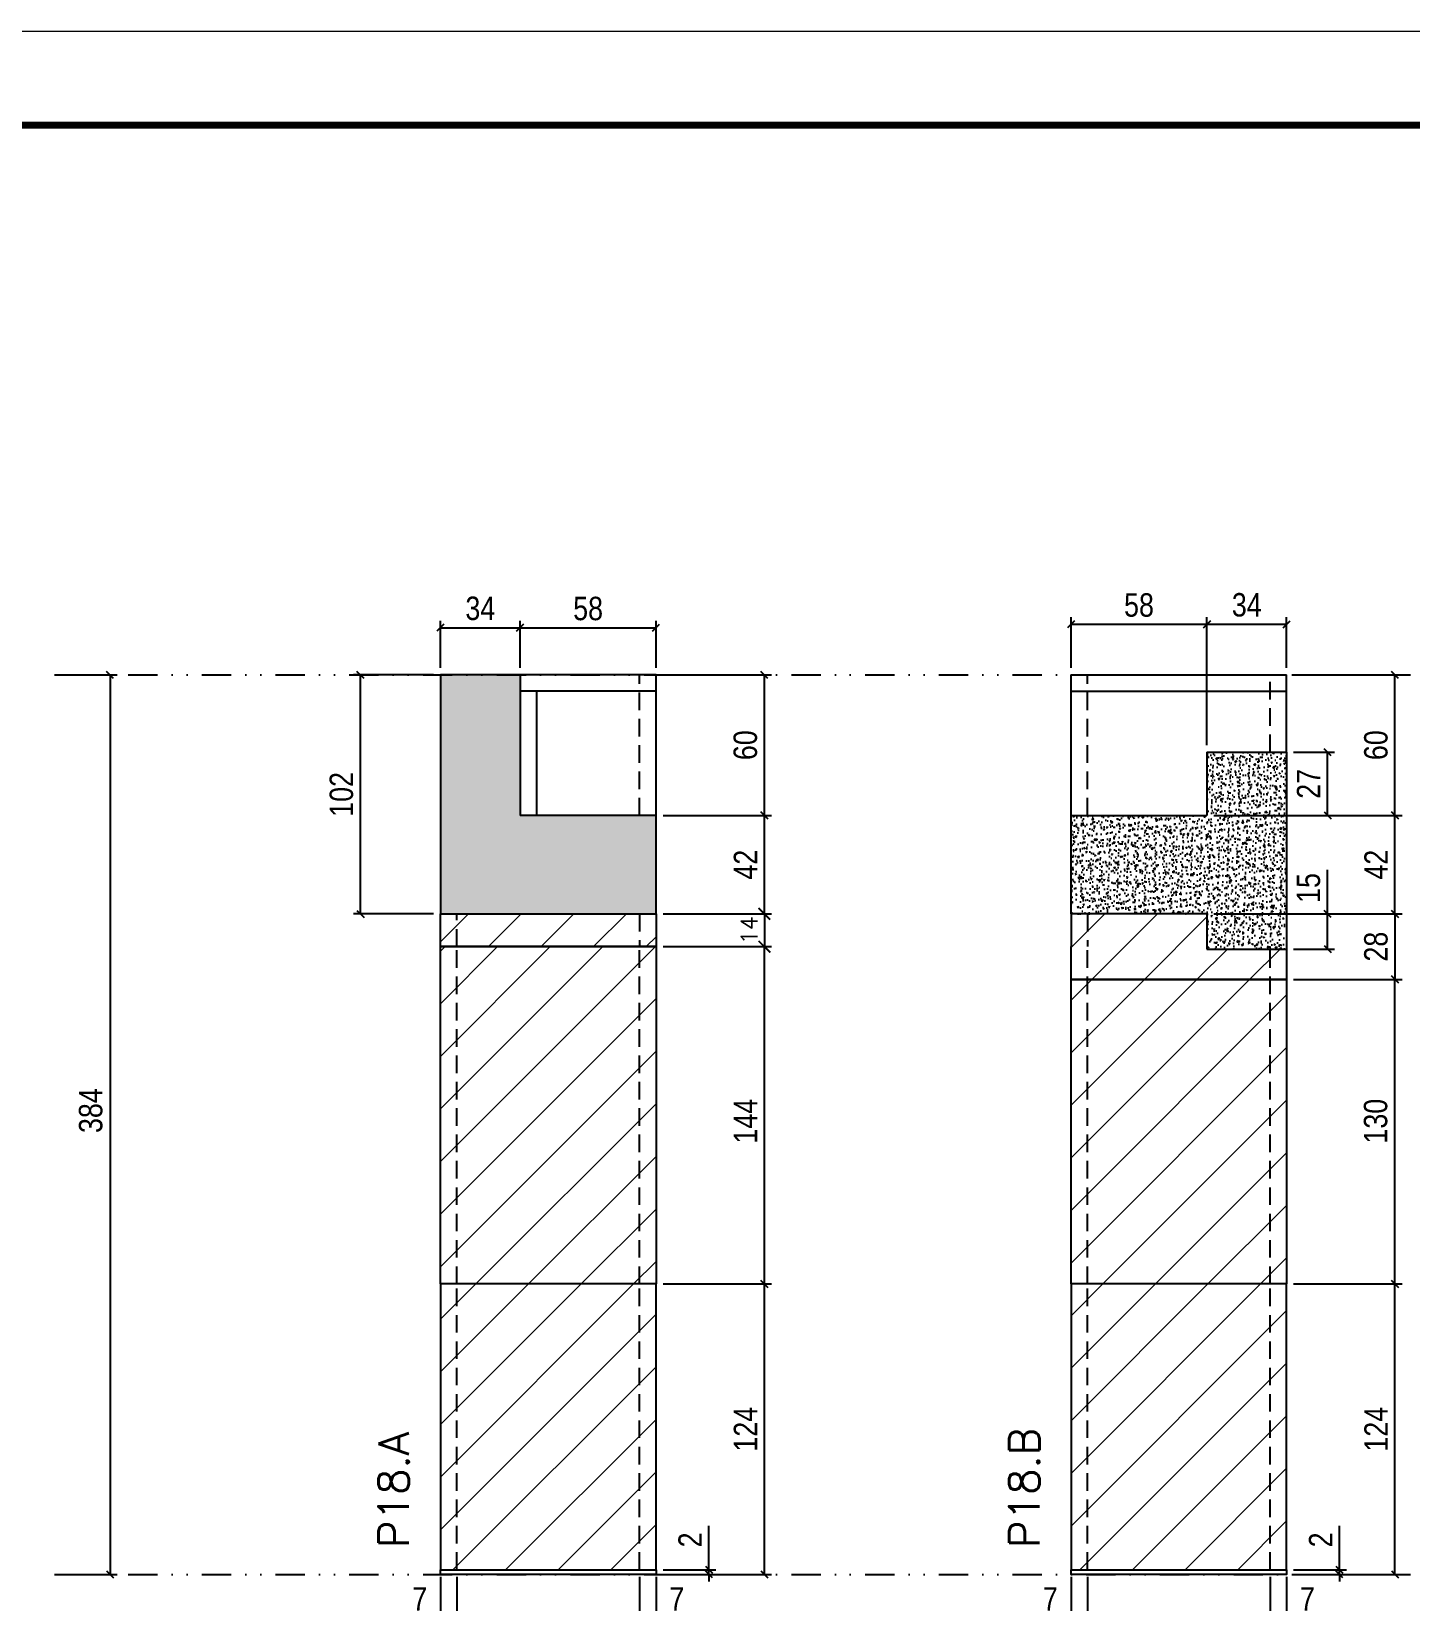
# Model space of a CAD drawing. Extents: x 28748 to 35002, y 14885 to 43501.
# Drawn here: x 29146 to 29735, y 34790 to 35461 of the extents above; entities that cross this region are included whole.
import ezdxf

# ---------------------------------------------------------------- set-up
doc = ezdxf.new("R2010")
doc.units = 0
for name, pattern in [('DASHED', [0.75, 0.5, -0.25]), ('DIVIDE2', [0.625, 0.25, -0.125, 0, -0.125, 0, -0.125]), ('HIDDEN', [0.375, 0.25, -0.125])]:
    doc.linetypes.add(name, pattern=pattern)
for name, color, linetype in [('COTA', 241, 'Continuous'), ('Nível', 160, 'Continuous'), ('Painéis', 200, 'Continuous'), ('SARR_2.2x7', 40, 'Continuous'), ('Sarrafo de Pressão', 42, 'HIDDEN')]:
    doc.layers.add(name, color=color, linetype=linetype)
for name, color, linetype, lineweight in [('Folhas', 255, 'Continuous', 9), ('Hachura', 251, 'Continuous', 9), ('SARRAFO DE PRESSAO', 251, 'DASHED', 9), ('Texto Seção', 7, 'Continuous', 15)]:
    doc.layers.add(name, color=color, linetype=linetype, lineweight=lineweight)
doc.styles.add('COTA TECNICA', font='techl___.ttf', dxfattribs={"height": 10})
doc.styles.add('COTA TECNICA-50', font='techl___.ttf', dxfattribs={"height": 10})
doc.styles.add('REGUA-120', font='ROMANS.shx', dxfattribs={"height": 15})
doc.styles.add('ROMANS', font='romans.shx')
doc.dimstyles.new('COTA PAINEL-50', dxfattribs={"dimtxt": 10, "dimasz": 3, "dimexe": 3, "dimexo": 3, "dimgap": 3, "dimtad": 1, "dimdec": 1, "dimzin": 12, "dimdsep": 46, "dimtxsty": 'COTA TECNICA-50', "dimblk1": 'OBLIQUE', "dimblk2": 'OBLIQUE', "dimsah": 1, "dimcen": 0.9, "dimclrd": 4, "dimclre": 4, "dimclrt": 240, "dimadec": 1, "dimazin": 3, "dimtfac": 1, "dimtdec": 1, "dimtmove": 0, "dimatfit": 3, "dimfxl": 1, "dimtolj": 1, "dimtzin": 12, "dimarcsym": 0})
doc.dimstyles.new('Cota Paínel', dxfattribs={"dimtxt": 7, "dimasz": 5, "dimexe": 3, "dimexo": 3, "dimgap": 3, "dimtad": 1, "dimdec": 1, "dimzin": 12, "dimdsep": 46, "dimtxsty": 'ROMANS', "dimblk": 'ARCHTICK', "dimcen": 0, "dimclrd": 4, "dimclre": 4, "dimclrt": 1, "dimadec": 1, "dimazin": 3, "dimtfac": 1, "dimtdec": 1, "dimtmove": 0, "dimatfit": 3, "dimldrblk": 'OBLIQUE', "dimfxl": 1, "dimtolj": 1, "dimtzin": 12, "dimarcsym": 0})
doc.dimstyles.new('PAINEL', dxfattribs={"dimtxt": 10, "dimasz": 3, "dimexe": 3, "dimexo": 3, "dimgap": 3, "dimtad": 1, "dimdec": 1, "dimzin": 12, "dimdsep": 46, "dimtxsty": 'COTA TECNICA', "dimblk1": 'OBLIQUE', "dimblk2": 'OBLIQUE', "dimsah": 1, "dimcen": 0.9, "dimclrd": 4, "dimclre": 4, "dimclrt": 240, "dimadec": 1, "dimazin": 3, "dimtfac": 1, "dimtdec": 1, "dimtmove": 0, "dimatfit": 3, "dimfxl": 1, "dimtolj": 1, "dimtzin": 12, "dimarcsym": 0})
pattern_1 = [(45, (-46.779, 0), (-11.22532, 11.22532), [])]

# ---------------------------------------------------------------- blocks, each defined once
blk = doc.blocks.new('9999999999')
at = {"layer": 'Folhas'}
blk.add_lwpolyline([(98138.98, 34190.21), (99623.98, 34190.21), (99623.98, 35240.21), (98138.98, 35240.21)], close=True, dxfattribs=at)
at = {"layer": 'Folhas', "color": 30, "const_width": 3}
blk.add_lwpolyline([(98213.98, 34230.21), (99583.98, 34230.21), (99583.98, 35200.21), (98213.98, 35200.21)], close=True, dxfattribs=at)
blk = doc.blocks.new('_Oblique')
at = {"color": 0, "linetype": 'ByBlock', "lineweight": -2}
blk.add_line((-0.5, -0.5), (0.5, 0.5), dxfattribs=at)
blk = doc.blocks.new('*D1700')
at = {"layer": 'COTA', "color": 4, "linetype": 'ByBlock', "lineweight": -2, "transparency": 16777216}
for p, q in [((29159, 35186), (29182.72, 35186)), ((29179.72, 35186), (29179.72, 34802)), ((29159, 34802), (29182.72, 34802))]:
    blk.add_line(p, q, dxfattribs=at)
at = {"layer": 'Defpoints', "color": 0, "linetype": 'ByBlock', "transparency": 16777216}
for p in [(29156, 35186), (29156, 34802), (29179.72, 34802)]:
    blk.add_point(p, dxfattribs=at)
at = {"layer": 'COTA', "color": 4, "linetype": 'ByBlock', "lineweight": -2, "transparency": 16777216, "xscale": 3, "yscale": 3, "zscale": 3}
for p, rotation in [((29179.72, 35186), 90), ((29179.72, 34802), 270)]:
    blk.add_blockref('_Oblique', p, dxfattribs=dict(at, rotation=rotation))
at = {"layer": 'COTA', "color": 240, "linetype": 'ByBlock', "transparency": 16777216, "insert": (29171.47, 35000), "char_height": 10, "attachment_point": 5, "rotation": 90, "style": 'COTA TECNICA'}
blk.add_mtext('\\A1;384', dxfattribs=at)
blk = doc.blocks.new('*D639')
at = {"layer": 'COTA', "color": 4, "lineweight": -2, "transparency": 16777216}
for p, q in [((29320.7, 34801), (29320.7, 34746.83)), ((29412.7, 34801), (29412.7, 34746.83)), ((29320.7, 34749.83), (29412.7, 34749.83))]:
    blk.add_line(p, q, dxfattribs=at)
at = {"layer": 'Defpoints', "color": 0, "transparency": 16777216}
for p in [(29320.7, 34804), (29412.7, 34804), (29412.7, 34749.83)]:
    blk.add_point(p, dxfattribs=at)
at = {"layer": 'COTA', "color": 4, "lineweight": -2, "transparency": 16777216, "xscale": 3, "yscale": 3, "zscale": 3, "rotation": 180}
blk.add_blockref('_Oblique', (29320.7, 34749.83), dxfattribs=at)
at = {"layer": 'COTA', "color": 4, "lineweight": -2, "transparency": 16777216, "xscale": 3, "yscale": 3, "zscale": 3}
blk.add_blockref('_Oblique', (29412.7, 34749.83), dxfattribs=at)
at = {"layer": 'COTA', "color": 240, "transparency": 16777216, "insert": (29366.7, 34757.91), "char_height": 10, "attachment_point": 5, "style": 'COTA TECNICA'}
blk.add_mtext('\\A1;92', dxfattribs=at)
blk = doc.blocks.new('*D640')
at = {"layer": 'COTA', "color": 4, "lineweight": -2, "transparency": 16777216}
for p, q in [((29415.7, 34926), (29461.94, 34926)), ((29458.94, 34802), (29458.94, 34926)), ((29415.7, 34802), (29461.94, 34802))]:
    blk.add_line(p, q, dxfattribs=at)
at = {"layer": 'Defpoints', "color": 0, "transparency": 16777216}
for p in [(29412.7, 34926), (29458.94, 34926), (29412.7, 34802)]:
    blk.add_point(p, dxfattribs=at)
at = {"layer": 'COTA', "color": 4, "lineweight": -2, "transparency": 16777216, "xscale": 3, "yscale": 3, "zscale": 3}
for p, rotation in [((29458.94, 34926), 90), ((29458.94, 34802), 270)]:
    blk.add_blockref('_Oblique', p, dxfattribs=dict(at, rotation=rotation))
at = {"layer": 'COTA', "color": 240, "transparency": 16777216, "insert": (29450.87, 34864), "char_height": 10, "attachment_point": 5, "rotation": 90, "style": 'COTA TECNICA-50'}
blk.add_mtext('\\A1;124', dxfattribs=at)
blk = doc.blocks.new('*D641')
at = {"layer": 'COTA', "color": 4, "lineweight": -2, "transparency": 16777216}
for p, q in [((29435.23, 34804), (29435.23, 34822.8)), ((29415.7, 34804), (29438.23, 34804)), ((29435.23, 34802), (29435.23, 34804)), ((29415.7, 34802), (29438.23, 34802)), ((29435.23, 34802), (29435.23, 34799))]:
    blk.add_line(p, q, dxfattribs=at)
at = {"layer": 'Defpoints', "color": 0, "transparency": 16777216}
for p in [(29412.7, 34804), (29412.7, 34802), (29435.23, 34802)]:
    blk.add_point(p, dxfattribs=at)
at = {"layer": 'COTA', "color": 4, "lineweight": -2, "transparency": 16777216, "xscale": 3, "yscale": 3, "zscale": 3}
for p, rotation in [((29435.23, 34804), 270), ((29435.23, 34802), 90)]:
    blk.add_blockref('_Oblique', p, dxfattribs=dict(at, rotation=rotation))
at = {"layer": 'COTA', "color": 240, "transparency": 16777216, "insert": (29427.23, 34816.75), "char_height": 10, "attachment_point": 5, "rotation": 90, "style": 'COTA TECNICA-50'}
blk.add_mtext('\\A1;2', dxfattribs=at)
blk = doc.blocks.new('*D642')
at = {"layer": 'COTA', "color": 4, "lineweight": -2, "transparency": 16777216}
for p, q in [((29320.7, 34799), (29320.7, 34780.49)), ((29327.7, 34801), (29327.7, 34780.49)), ((29320.7, 34783.49), (29305.97, 34783.49)), ((29327.7, 34783.49), (29320.7, 34783.49))]:
    blk.add_line(p, q, dxfattribs=at)
at = {"layer": 'Defpoints', "color": 0, "transparency": 16777216}
for p in [(29327.7, 34804), (29320.7, 34802), (29320.7, 34783.49)]:
    blk.add_point(p, dxfattribs=at)
at = {"layer": 'COTA', "color": 4, "lineweight": -2, "transparency": 16777216, "xscale": 3, "yscale": 3, "zscale": 3, "rotation": 180}
blk.add_blockref('_Oblique', (29320.7, 34783.49), dxfattribs=at)
at = {"layer": 'COTA', "color": 4, "lineweight": -2, "transparency": 16777216, "xscale": 3, "yscale": 3, "zscale": 3}
blk.add_blockref('_Oblique', (29327.7, 34783.49), dxfattribs=at)
at = {"layer": 'COTA', "color": 240, "transparency": 16777216, "insert": (29311.84, 34791.56), "char_height": 10, "attachment_point": 5, "style": 'COTA TECNICA-50'}
blk.add_mtext('\\A1;7', dxfattribs=at)
blk = doc.blocks.new('*D643')
at = {"layer": 'COTA', "color": 4, "lineweight": -2, "transparency": 16777216}
for p, q in [((29405.7, 34801), (29405.7, 34780.49)), ((29412.7, 34799), (29412.7, 34780.49)), ((29405.7, 34783.49), (29412.7, 34783.49)), ((29412.7, 34783.49), (29427.43, 34783.49))]:
    blk.add_line(p, q, dxfattribs=at)
at = {"layer": 'Defpoints', "color": 0, "transparency": 16777216}
for p in [(29405.7, 34804), (29412.7, 34802), (29412.7, 34783.49)]:
    blk.add_point(p, dxfattribs=at)
at = {"layer": 'COTA', "color": 4, "lineweight": -2, "transparency": 16777216, "xscale": 3, "yscale": 3, "zscale": 3, "rotation": 180}
blk.add_blockref('_Oblique', (29405.7, 34783.49), dxfattribs=at)
at = {"layer": 'COTA', "color": 4, "lineweight": -2, "transparency": 16777216, "xscale": 3, "yscale": 3, "zscale": 3}
blk.add_blockref('_Oblique', (29412.7, 34783.49), dxfattribs=at)
at = {"layer": 'COTA', "color": 240, "transparency": 16777216, "insert": (29421.57, 34791.56), "char_height": 10, "attachment_point": 5, "style": 'COTA TECNICA-50'}
blk.add_mtext('\\A1;7', dxfattribs=at)
blk = doc.blocks.new('*D1697')
at = {"layer": 'COTA', "color": 4, "linetype": 'ByBlock', "lineweight": -2, "transparency": 16777216}
for p, q in [((29415.7, 35070), (29461.94, 35070)), ((29458.94, 34926), (29458.94, 35070)), ((29415.7, 34926), (29461.94, 34926))]:
    blk.add_line(p, q, dxfattribs=at)
at = {"layer": 'Defpoints', "color": 0, "linetype": 'ByBlock', "transparency": 16777216}
for p in [(29412.7, 35070), (29458.94, 35070), (29412.7, 34926)]:
    blk.add_point(p, dxfattribs=at)
at = {"layer": 'COTA', "color": 4, "linetype": 'ByBlock', "lineweight": -2, "transparency": 16777216, "xscale": 3, "yscale": 3, "zscale": 3}
for p, rotation in [((29458.94, 35070), 90), ((29458.94, 34926), 270)]:
    blk.add_blockref('_Oblique', p, dxfattribs=dict(at, rotation=rotation))
at = {"layer": 'COTA', "color": 240, "linetype": 'ByBlock', "transparency": 16777216, "insert": (29450.87, 34995.5), "char_height": 10, "attachment_point": 5, "rotation": 90, "style": 'COTA TECNICA'}
blk.add_mtext('\\A1;144', dxfattribs=at)
blk = doc.blocks.new('*D620')
at = {"layer": 'COTA', "color": 4, "lineweight": -2, "transparency": 16777216}
for p, q in [((29589.79, 34801), (29589.79, 34746.83)), ((29681.79, 34801), (29681.79, 34746.83)), ((29589.79, 34749.83), (29681.79, 34749.83))]:
    blk.add_line(p, q, dxfattribs=at)
at = {"layer": 'Defpoints', "color": 0, "transparency": 16777216}
for p in [(29589.79, 34804), (29681.79, 34804), (29681.79, 34749.83)]:
    blk.add_point(p, dxfattribs=at)
at = {"layer": 'COTA', "color": 4, "lineweight": -2, "transparency": 16777216, "xscale": 3, "yscale": 3, "zscale": 3, "rotation": 180}
blk.add_blockref('_Oblique', (29589.79, 34749.83), dxfattribs=at)
at = {"layer": 'COTA', "color": 4, "lineweight": -2, "transparency": 16777216, "xscale": 3, "yscale": 3, "zscale": 3}
blk.add_blockref('_Oblique', (29681.79, 34749.83), dxfattribs=at)
at = {"layer": 'COTA', "color": 240, "transparency": 16777216, "insert": (29635.79, 34757.91), "char_height": 10, "attachment_point": 5, "style": 'COTA TECNICA'}
blk.add_mtext('\\A1;92', dxfattribs=at)
blk = doc.blocks.new('*D621')
at = {"layer": 'COTA', "color": 4, "lineweight": -2, "transparency": 16777216}
for p, q in [((29684.79, 34926), (29731.03, 34926)), ((29728.03, 34802), (29728.03, 34926)), ((29684.79, 34802), (29731.03, 34802))]:
    blk.add_line(p, q, dxfattribs=at)
at = {"layer": 'Defpoints', "color": 0, "transparency": 16777216}
for p in [(29681.79, 34926), (29728.03, 34926), (29681.79, 34802)]:
    blk.add_point(p, dxfattribs=at)
at = {"layer": 'COTA', "color": 4, "lineweight": -2, "transparency": 16777216, "xscale": 3, "yscale": 3, "zscale": 3}
for p, rotation in [((29728.03, 34926), 90), ((29728.03, 34802), 270)]:
    blk.add_blockref('_Oblique', p, dxfattribs=dict(at, rotation=rotation))
at = {"layer": 'COTA', "color": 240, "transparency": 16777216, "insert": (29719.96, 34864), "char_height": 10, "attachment_point": 5, "rotation": 90, "style": 'COTA TECNICA-50'}
blk.add_mtext('\\A1;124', dxfattribs=at)
blk = doc.blocks.new('*D622')
at = {"layer": 'COTA', "color": 4, "lineweight": -2, "transparency": 16777216}
for p, q in [((29704.32, 34804), (29704.32, 34822.8)), ((29684.79, 34804), (29707.32, 34804)), ((29704.32, 34802), (29704.32, 34804)), ((29684.79, 34802), (29707.32, 34802)), ((29704.32, 34802), (29704.32, 34799))]:
    blk.add_line(p, q, dxfattribs=at)
at = {"layer": 'Defpoints', "color": 0, "transparency": 16777216}
for p in [(29681.79, 34804), (29681.79, 34802), (29704.32, 34802)]:
    blk.add_point(p, dxfattribs=at)
at = {"layer": 'COTA', "color": 4, "lineweight": -2, "transparency": 16777216, "xscale": 3, "yscale": 3, "zscale": 3}
for p, rotation in [((29704.32, 34804), 270), ((29704.32, 34802), 90)]:
    blk.add_blockref('_Oblique', p, dxfattribs=dict(at, rotation=rotation))
at = {"layer": 'COTA', "color": 240, "transparency": 16777216, "insert": (29696.32, 34816.75), "char_height": 10, "attachment_point": 5, "rotation": 90, "style": 'COTA TECNICA-50'}
blk.add_mtext('\\A1;2', dxfattribs=at)
blk = doc.blocks.new('*D623')
at = {"layer": 'COTA', "color": 4, "lineweight": -2, "transparency": 16777216}
for p, q in [((29589.79, 34799), (29589.79, 34780.49)), ((29596.79, 34801), (29596.79, 34780.49)), ((29589.79, 34783.49), (29575.06, 34783.49)), ((29596.79, 34783.49), (29589.79, 34783.49))]:
    blk.add_line(p, q, dxfattribs=at)
at = {"layer": 'Defpoints', "color": 0, "transparency": 16777216}
for p in [(29596.79, 34804), (29589.79, 34802), (29589.79, 34783.49)]:
    blk.add_point(p, dxfattribs=at)
at = {"layer": 'COTA', "color": 4, "lineweight": -2, "transparency": 16777216, "xscale": 3, "yscale": 3, "zscale": 3, "rotation": 180}
blk.add_blockref('_Oblique', (29589.79, 34783.49), dxfattribs=at)
at = {"layer": 'COTA', "color": 4, "lineweight": -2, "transparency": 16777216, "xscale": 3, "yscale": 3, "zscale": 3}
blk.add_blockref('_Oblique', (29596.79, 34783.49), dxfattribs=at)
at = {"layer": 'COTA', "color": 240, "transparency": 16777216, "insert": (29580.93, 34791.56), "char_height": 10, "attachment_point": 5, "style": 'COTA TECNICA-50'}
blk.add_mtext('\\A1;7', dxfattribs=at)
blk = doc.blocks.new('*D624')
at = {"layer": 'COTA', "color": 4, "lineweight": -2, "transparency": 16777216}
for p, q in [((29674.79, 34801), (29674.79, 34780.49)), ((29681.79, 34799), (29681.79, 34780.49)), ((29674.79, 34783.49), (29681.79, 34783.49)), ((29681.79, 34783.49), (29696.53, 34783.49))]:
    blk.add_line(p, q, dxfattribs=at)
at = {"layer": 'Defpoints', "color": 0, "transparency": 16777216}
for p in [(29674.79, 34804), (29681.79, 34802), (29681.79, 34783.49)]:
    blk.add_point(p, dxfattribs=at)
at = {"layer": 'COTA', "color": 4, "lineweight": -2, "transparency": 16777216, "xscale": 3, "yscale": 3, "zscale": 3, "rotation": 180}
blk.add_blockref('_Oblique', (29674.79, 34783.49), dxfattribs=at)
at = {"layer": 'COTA', "color": 4, "lineweight": -2, "transparency": 16777216, "xscale": 3, "yscale": 3, "zscale": 3}
blk.add_blockref('_Oblique', (29681.79, 34783.49), dxfattribs=at)
at = {"layer": 'COTA', "color": 240, "transparency": 16777216, "insert": (29690.66, 34791.56), "char_height": 10, "attachment_point": 5, "style": 'COTA TECNICA-50'}
blk.add_mtext('\\A1;7', dxfattribs=at)
blk = doc.blocks.new('*D1698')
at = {"layer": 'COTA', "color": 4, "linetype": 'ByBlock', "lineweight": -2, "transparency": 16777216}
for p, q in [((29684.79, 35056), (29731.03, 35056)), ((29728.03, 34926), (29728.03, 35056)), ((29684.79, 34926), (29731.03, 34926))]:
    blk.add_line(p, q, dxfattribs=at)
at = {"layer": 'Defpoints', "color": 0, "linetype": 'ByBlock', "transparency": 16777216}
for p in [(29681.79, 35056), (29728.03, 35056), (29681.79, 34926)]:
    blk.add_point(p, dxfattribs=at)
at = {"layer": 'COTA', "color": 4, "linetype": 'ByBlock', "lineweight": -2, "transparency": 16777216, "xscale": 3, "yscale": 3, "zscale": 3}
for p, rotation in [((29728.03, 35056), 90), ((29728.03, 34926), 270)]:
    blk.add_blockref('_Oblique', p, dxfattribs=dict(at, rotation=rotation))
at = {"layer": 'COTA', "color": 240, "linetype": 'ByBlock', "transparency": 16777216, "insert": (29719.81, 34995.5), "char_height": 10, "attachment_point": 5, "rotation": 90, "style": 'COTA TECNICA'}
blk.add_mtext('\\A1;130', dxfattribs=at)
blk = doc.blocks.new('*D1384')
at = {"layer": 'COTA', "color": 4, "lineweight": -2, "transparency": 16777216}
for p, q in [((29415.7, 35126), (29461.94, 35126)), ((29458.94, 35084), (29458.94, 35126)), ((29415.7, 35084), (29461.94, 35084))]:
    blk.add_line(p, q, dxfattribs=at)
at = {"layer": 'Defpoints', "color": 0, "transparency": 16777216}
for p in [(29412.7, 35126), (29458.94, 35126), (29412.7, 35084)]:
    blk.add_point(p, dxfattribs=at)
at = {"layer": 'COTA', "color": 4, "lineweight": -2, "transparency": 16777216, "xscale": 3, "yscale": 3, "zscale": 3}
for p, rotation in [((29458.94, 35126), 90), ((29458.94, 35084), 270)]:
    blk.add_blockref('_Oblique', p, dxfattribs=dict(at, rotation=rotation))
at = {"layer": 'COTA', "color": 240, "transparency": 16777216, "insert": (29450.87, 35105), "char_height": 10, "attachment_point": 5, "rotation": 90, "style": 'COTA TECNICA'}
blk.add_mtext('\\A1;42', dxfattribs=at)
blk = doc.blocks.new('_ArchTick')
at = {"color": 0, "linetype": 'ByBlock', "const_width": 0.15}
blk.add_lwpolyline([(-0.5, -0.5), (0.5, 0.5)], dxfattribs=at)
blk = doc.blocks.new('*D1385')
at = {"layer": 'COTA', "color": 4, "lineweight": -2, "transparency": 16777216}
for p, q in [((29415.7, 35084), (29461.94, 35084)), ((29458.94, 35084), (29458.94, 35070)), ((29415.7, 35070), (29461.94, 35070))]:
    blk.add_line(p, q, dxfattribs=at)
at = {"layer": 'Defpoints', "color": 0, "transparency": 16777216}
for p in [(29412.7, 35084), (29412.7, 35070), (29458.94, 35070)]:
    blk.add_point(p, dxfattribs=at)
at = {"layer": 'COTA', "color": 4, "lineweight": -2, "transparency": 16777216, "xscale": 5, "yscale": 5, "zscale": 5}
for p, rotation in [((29458.94, 35084), 90), ((29458.94, 35070), 270)]:
    blk.add_blockref('_ArchTick', p, dxfattribs=dict(at, rotation=rotation))
at = {"layer": 'COTA', "color": 1, "transparency": 16777216, "insert": (29452.44, 35077), "char_height": 7, "attachment_point": 5, "rotation": 90, "style": 'ROMANS'}
blk.add_mtext('\\A1;14', dxfattribs=at)
blk = doc.blocks.new('*D2343')
at = {"layer": 'COTA', "color": 4, "lineweight": -2, "transparency": 16777216}
for p, q in [((29317.7, 35186), (29283.57, 35186)), ((29286.57, 35084), (29286.57, 35186)), ((29317.7, 35084), (29283.57, 35084))]:
    blk.add_line(p, q, dxfattribs=at)
at = {"layer": 'Defpoints', "color": 0, "transparency": 16777216}
for p in [(29286.57, 35186), (29320.7, 35186), (29320.7, 35084)]:
    blk.add_point(p, dxfattribs=at)
at = {"layer": 'COTA', "color": 4, "lineweight": -2, "transparency": 16777216, "xscale": 3, "yscale": 3, "zscale": 3}
for p, rotation in [((29286.57, 35186), 90), ((29286.57, 35084), 270)]:
    blk.add_blockref('_Oblique', p, dxfattribs=dict(at, rotation=rotation))
at = {"layer": 'COTA', "color": 240, "transparency": 16777216, "insert": (29278.47, 35135), "char_height": 10, "attachment_point": 5, "rotation": 90, "style": 'COTA TECNICA'}
blk.add_mtext('\\A1;102', dxfattribs=at)
blk = doc.blocks.new('*D2344')
at = {"layer": 'COTA', "color": 4, "lineweight": -2, "transparency": 16777216}
for p, q in [((29415.7, 35186), (29461.94, 35186)), ((29458.94, 35126), (29458.94, 35186)), ((29415.7, 35126), (29461.94, 35126))]:
    blk.add_line(p, q, dxfattribs=at)
at = {"layer": 'Defpoints', "color": 0, "transparency": 16777216}
for p in [(29412.7, 35186), (29458.94, 35186), (29412.7, 35126)]:
    blk.add_point(p, dxfattribs=at)
at = {"layer": 'COTA', "color": 4, "lineweight": -2, "transparency": 16777216, "xscale": 3, "yscale": 3, "zscale": 3}
for p, rotation in [((29458.94, 35186), 90), ((29458.94, 35126), 270)]:
    blk.add_blockref('_Oblique', p, dxfattribs=dict(at, rotation=rotation))
at = {"layer": 'COTA', "color": 240, "transparency": 16777216, "insert": (29450.84, 35156), "char_height": 10, "attachment_point": 5, "rotation": 90, "style": 'COTA TECNICA'}
blk.add_mtext('\\A1;60', dxfattribs=at)
blk = doc.blocks.new('*D2352')
at = {"layer": 'COTA', "color": 4, "lineweight": -2, "transparency": 16777216}
for p, q in [((29650.79, 35126), (29731.03, 35126)), ((29728.03, 35084), (29728.03, 35126)), ((29650.79, 35084), (29731.03, 35084))]:
    blk.add_line(p, q, dxfattribs=at)
at = {"layer": 'Defpoints', "color": 0, "transparency": 16777216}
for p in [(29647.79, 35126), (29728.03, 35126), (29647.79, 35084)]:
    blk.add_point(p, dxfattribs=at)
at = {"layer": 'COTA', "color": 4, "lineweight": -2, "transparency": 16777216, "xscale": 3, "yscale": 3, "zscale": 3}
for p, rotation in [((29728.03, 35126), 90), ((29728.03, 35084), 270)]:
    blk.add_blockref('_Oblique', p, dxfattribs=dict(at, rotation=rotation))
at = {"layer": 'COTA', "color": 240, "transparency": 16777216, "insert": (29719.96, 35105), "char_height": 10, "attachment_point": 5, "rotation": 90, "style": 'COTA TECNICA'}
blk.add_mtext('\\A1;42', dxfattribs=at)
blk = doc.blocks.new('*D2353')
at = {"layer": 'COTA', "color": 4, "lineweight": -2, "transparency": 16777216}
for p, q in [((29320.7, 35189), (29320.7, 35209.15)), ((29320.7, 35206.15), (29354.7, 35206.15)), ((29354.7, 35189), (29354.7, 35209.15))]:
    blk.add_line(p, q, dxfattribs=at)
at = {"layer": 'Defpoints', "color": 0, "transparency": 16777216}
for p in [(29354.7, 35206.15), (29320.7, 35186), (29354.7, 35186)]:
    blk.add_point(p, dxfattribs=at)
at = {"layer": 'COTA', "color": 4, "lineweight": -2, "transparency": 16777216, "xscale": 3, "yscale": 3, "zscale": 3, "rotation": 180}
blk.add_blockref('_Oblique', (29320.7, 35206.15), dxfattribs=at)
at = {"layer": 'COTA', "color": 4, "lineweight": -2, "transparency": 16777216, "xscale": 3, "yscale": 3, "zscale": 3}
blk.add_blockref('_Oblique', (29354.7, 35206.15), dxfattribs=at)
at = {"layer": 'COTA', "color": 240, "transparency": 16777216, "insert": (29337.7, 35214.37), "char_height": 10, "attachment_point": 5, "style": 'COTA TECNICA'}
blk.add_mtext('\\A1;34', dxfattribs=at)
blk = doc.blocks.new('*D2354')
at = {"layer": 'COTA', "color": 4, "lineweight": -2, "transparency": 16777216}
for p, q in [((29354.7, 35189), (29354.7, 35209.15)), ((29354.7, 35206.15), (29412.7, 35206.15)), ((29412.7, 35189), (29412.7, 35209.15))]:
    blk.add_line(p, q, dxfattribs=at)
at = {"layer": 'Defpoints', "color": 0, "transparency": 16777216}
for p in [(29412.7, 35206.15), (29354.7, 35186), (29412.7, 35186)]:
    blk.add_point(p, dxfattribs=at)
at = {"layer": 'COTA', "color": 4, "lineweight": -2, "transparency": 16777216, "xscale": 3, "yscale": 3, "zscale": 3, "rotation": 180}
blk.add_blockref('_Oblique', (29354.7, 35206.15), dxfattribs=at)
at = {"layer": 'COTA', "color": 4, "lineweight": -2, "transparency": 16777216, "xscale": 3, "yscale": 3, "zscale": 3}
blk.add_blockref('_Oblique', (29412.7, 35206.15), dxfattribs=at)
at = {"layer": 'COTA', "color": 240, "transparency": 16777216, "insert": (29383.7, 35214.29), "char_height": 10, "attachment_point": 5, "style": 'COTA TECNICA'}
blk.add_mtext('\\A1;58', dxfattribs=at)
blk = doc.blocks.new('*D2355')
at = {"layer": 'COTA', "color": 4, "lineweight": -2, "transparency": 16777216}
for p, q in [((29589.79, 35189), (29589.79, 35210.65)), ((29589.79, 35207.65), (29647.79, 35207.65)), ((29647.79, 35156), (29647.79, 35210.65))]:
    blk.add_line(p, q, dxfattribs=at)
at = {"layer": 'Defpoints', "color": 0, "transparency": 16777216}
for p in [(29647.79, 35207.65), (29589.79, 35186), (29647.79, 35153)]:
    blk.add_point(p, dxfattribs=at)
at = {"layer": 'COTA', "color": 4, "lineweight": -2, "transparency": 16777216, "xscale": 3, "yscale": 3, "zscale": 3, "rotation": 180}
blk.add_blockref('_Oblique', (29589.79, 35207.65), dxfattribs=at)
at = {"layer": 'COTA', "color": 4, "lineweight": -2, "transparency": 16777216, "xscale": 3, "yscale": 3, "zscale": 3}
blk.add_blockref('_Oblique', (29647.79, 35207.65), dxfattribs=at)
at = {"layer": 'COTA', "color": 240, "transparency": 16777216, "insert": (29618.79, 35215.79), "char_height": 10, "attachment_point": 5, "style": 'COTA TECNICA'}
blk.add_mtext('\\A1;58', dxfattribs=at)
blk = doc.blocks.new('*D2356')
at = {"layer": 'COTA', "color": 4, "lineweight": -2, "transparency": 16777216}
for p, q in [((29647.79, 35156), (29647.79, 35210.65)), ((29647.79, 35207.65), (29681.79, 35207.65)), ((29681.79, 35189), (29681.79, 35210.65))]:
    blk.add_line(p, q, dxfattribs=at)
at = {"layer": 'Defpoints', "color": 0, "transparency": 16777216}
for p in [(29681.79, 35207.65), (29681.79, 35186), (29647.79, 35153)]:
    blk.add_point(p, dxfattribs=at)
at = {"layer": 'COTA', "color": 4, "lineweight": -2, "transparency": 16777216, "xscale": 3, "yscale": 3, "zscale": 3, "rotation": 180}
blk.add_blockref('_Oblique', (29647.79, 35207.65), dxfattribs=at)
at = {"layer": 'COTA', "color": 4, "lineweight": -2, "transparency": 16777216, "xscale": 3, "yscale": 3, "zscale": 3}
blk.add_blockref('_Oblique', (29681.79, 35207.65), dxfattribs=at)
at = {"layer": 'COTA', "color": 240, "transparency": 16777216, "insert": (29664.79, 35215.87), "char_height": 10, "attachment_point": 5, "style": 'COTA TECNICA'}
blk.add_mtext('\\A1;34', dxfattribs=at)
blk = doc.blocks.new('*D2357')
at = {"layer": 'COTA', "color": 4, "lineweight": -2, "transparency": 16777216}
for p, q in [((29684.79, 35186), (29731.03, 35186)), ((29728.03, 35126), (29728.03, 35186)), ((29650.79, 35126), (29731.03, 35126))]:
    blk.add_line(p, q, dxfattribs=at)
at = {"layer": 'Defpoints', "color": 0, "transparency": 16777216}
for p in [(29681.79, 35186), (29728.03, 35186), (29647.79, 35126)]:
    blk.add_point(p, dxfattribs=at)
at = {"layer": 'COTA', "color": 4, "lineweight": -2, "transparency": 16777216, "xscale": 3, "yscale": 3, "zscale": 3}
for p, rotation in [((29728.03, 35186), 90), ((29728.03, 35126), 270)]:
    blk.add_blockref('_Oblique', p, dxfattribs=dict(at, rotation=rotation))
at = {"layer": 'COTA', "color": 240, "transparency": 16777216, "insert": (29719.93, 35156), "char_height": 10, "attachment_point": 5, "rotation": 90, "style": 'COTA TECNICA'}
blk.add_mtext('\\A1;60', dxfattribs=at)
blk = doc.blocks.new('*D2358')
at = {"layer": 'COTA', "color": 4, "lineweight": -2, "transparency": 16777216}
for p, q in [((29650.79, 35084), (29731.03, 35084)), ((29728.03, 35084), (29728.03, 35056)), ((29684.79, 35056), (29731.03, 35056))]:
    blk.add_line(p, q, dxfattribs=at)
at = {"layer": 'Defpoints', "color": 0, "transparency": 16777216}
for p in [(29647.79, 35084), (29681.79, 35056), (29728.03, 35056)]:
    blk.add_point(p, dxfattribs=at)
at = {"layer": 'COTA', "color": 4, "lineweight": -2, "transparency": 16777216, "xscale": 3, "yscale": 3, "zscale": 3}
for p, rotation in [((29728.03, 35084), 90), ((29728.03, 35056), 270)]:
    blk.add_blockref('_Oblique', p, dxfattribs=dict(at, rotation=rotation))
at = {"layer": 'COTA', "color": 240, "transparency": 16777216, "insert": (29719.94, 35070), "char_height": 10, "attachment_point": 5, "rotation": 90, "style": 'COTA TECNICA'}
blk.add_mtext('\\A1;28', dxfattribs=at)
blk = doc.blocks.new('*D2359')
at = {"layer": 'COTA', "color": 4, "lineweight": -2, "transparency": 16777216}
for p, q in [((29699.24, 35084), (29699.24, 35102.75)), ((29650.79, 35084), (29702.24, 35084)), ((29699.24, 35069), (29699.24, 35084)), ((29684.79, 35069), (29702.24, 35069))]:
    blk.add_line(p, q, dxfattribs=at)
at = {"layer": 'Defpoints', "color": 0, "transparency": 16777216}
for p in [(29647.79, 35084), (29681.79, 35069), (29699.24, 35069)]:
    blk.add_point(p, dxfattribs=at)
at = {"layer": 'COTA', "color": 4, "lineweight": -2, "transparency": 16777216, "xscale": 3, "yscale": 3, "zscale": 3}
for p, rotation in [((29699.24, 35084), 90), ((29699.24, 35069), 270)]:
    blk.add_blockref('_Oblique', p, dxfattribs=dict(at, rotation=rotation))
at = {"layer": 'COTA', "color": 240, "transparency": 16777216, "insert": (29691.13, 35095.06), "char_height": 10, "attachment_point": 5, "rotation": 90, "style": 'COTA TECNICA'}
blk.add_mtext('\\A1;15', dxfattribs=at)
blk = doc.blocks.new('*D2360')
at = {"layer": 'COTA', "color": 4, "lineweight": -2, "transparency": 16777216}
for p, q in [((29684.79, 35153), (29702.24, 35153)), ((29699.24, 35126), (29699.24, 35153)), ((29650.79, 35126), (29702.24, 35126))]:
    blk.add_line(p, q, dxfattribs=at)
at = {"layer": 'Defpoints', "color": 0, "transparency": 16777216}
for p in [(29681.79, 35153), (29699.24, 35153), (29647.79, 35126)]:
    blk.add_point(p, dxfattribs=at)
at = {"layer": 'COTA', "color": 4, "lineweight": -2, "transparency": 16777216, "xscale": 3, "yscale": 3, "zscale": 3}
for p, rotation in [((29699.24, 35153), 90), ((29699.24, 35126), 270)]:
    blk.add_blockref('_Oblique', p, dxfattribs=dict(at, rotation=rotation))
at = {"layer": 'COTA', "color": 240, "transparency": 16777216, "insert": (29691.17, 35139.5), "char_height": 10, "attachment_point": 5, "rotation": 90, "style": 'COTA TECNICA'}
blk.add_mtext('\\A1;27', dxfattribs=at)

msp = doc.modelspace()

# ---------------------------------------------------------------- hatches: boundary and pattern name
at = {"layer": 'COTA', "linetype": 'ByBlock'}
h = msp.add_hatch(dxfattribs=at)
h.set_pattern_fill('AR-CONC', color=256, scale=0.03)
h.paths.add_polyline_path([(29354.7, 35186), (29320.7, 35186), (29320.7, 35084), (29412.7, 35084), (29412.7, 35126), (29354.7, 35126)])
h = msp.add_hatch(dxfattribs=at)
h.set_pattern_fill('AR-CONC', color=256, scale=0.03)
h.set_pattern_definition([(50, (-46.779, 0), (5.46554007, -0.47817257), [0.5715, -6.2865]), (355, (-46.779, 0), (-1.05730264, 5.73170536), [0.4572, -5.0292175]), (100.451445, (-46.3235, -0.04), (4.4082374, 5.25353256), [0.48570026, -5.34270734]), (46.1842, (-46.779, 1.524), (8.1323712, -1.2612698), [0.85725, -9.42975]), (96.635558, (-46.101, 1.419), (7.122124, 7.4227837), [0.7285507, -8.0140682]), (351.184151, (-46.779, 1.524), (7.122124, 7.4227837), [0.685799, -7.543792]), (21, (-46.017, 1.143), (4.54843174, -3.06795595), [0.5715, -6.2865]), (326, (-46.017, 1.143), (1.85406085, 5.525639), [0.4572, -5.0292]), (71.451445, (-45.638, 0.8873), (6.4024926, 2.45768307), [0.48570026, -5.3426981]), (37.5, (-46.779, 0), (0.0926581, 2.53665117), [0, -4.96824, 0, -5.1054, 0, -5.04825]), (7.5, (-46.779, 0), (2.00458988, 3.00541724), [0, -2.91084, 0, -4.85394, 0, -1.92405]), (327.5, (-48.4783, 0), (4.067717855, -0.17186232), [0, -1.905, 0, -5.9436, 0, -7.8867]), (317.5, (-49.2403, 0), (4.44387544, 0.76279473), [0, -2.4765, 0, -3.94716, 0, -5.6007])])
h.paths.add_polyline_path([(29681.79, 35153), (29647.79, 35153), (29647.79, 35126), (29589.79, 35126), (29589.79, 35084), (29647.79, 35084), (29647.79, 35069), (29681.79, 35069)])
at = {"layer": 'Hachura'}
h = msp.add_hatch(dxfattribs=at)
h.set_pattern_fill('ANSI31', color=256, scale=5)
h.set_pattern_definition([(45, (25772.309, 34419.735), (-11.22532, 11.22532), [])])
h.paths.add_polyline_path([(29412.7, 35070), (29412.7, 35084), (29320.7, 35084), (29320.7, 35070)])
h = msp.add_hatch(dxfattribs=at)
h.set_pattern_fill('ANSI31', color=256, scale=5)
h.set_pattern_definition(pattern_1)
h.paths.add_polyline_path([(29681.79, 35056), (29681.79, 35069), (29647.79, 35069), (29647.79, 35084), (29589.79, 35084), (29589.79, 35070), (29589.79, 35056)])
h = msp.add_hatch(dxfattribs=at)
h.set_pattern_fill('ANSI31', color=256, scale=5)
h.paths.add_polyline_path([(29412.7, 35070), (29320.7, 35070), (29320.7, 34926), (29412.7, 34926)])
h = msp.add_hatch(dxfattribs=at)
h.set_pattern_fill('ANSI31', color=256, scale=5)
h.set_pattern_definition(pattern_1)
h.paths.add_polyline_path([(29589.79, 34926), (29681.79, 34926), (29681.79, 35056), (29589.79, 35056)])
h = msp.add_hatch(dxfattribs=at)
h.set_pattern_fill('ANSI31', color=256, scale=5)
h.paths.add_polyline_path([(29412.7, 34926), (29320.7, 34926), (29320.7, 34804), (29412.7, 34804)])
h = msp.add_hatch(dxfattribs=at)
h.set_pattern_fill('ANSI31', color=256, scale=5)
h.set_pattern_definition(pattern_1)
h.paths.add_polyline_path([(29681.79, 34926), (29589.79, 34926), (29589.79, 34804), (29681.79, 34804)])

# ---------------------------------------------------------------- linework, layer by layer
at = {"layer": 'COTA', "linetype": 'ByBlock'}
for p, q in [((29320.7, 35186), (29320.7, 35084)), ((29354.7, 35186), (29320.7, 35186)), ((29681.79, 35153), (29681.79, 35069)), ((29412.7, 35084), (29412.7, 35126)), ((29589.79, 35084), (29589.79, 35126)), ((29320.7, 35084), (29412.7, 35084)), ((29647.79, 35084), (29589.79, 35084))]:
    msp.add_line(p, q, dxfattribs=at)
at = {"layer": 'Nível', "color": 4, "linetype": 'DIVIDE2', "ltscale": 50}
for p, q in [((29156, 35186), (30166.34, 35186)), ((29156, 34802), (30166.34, 34802))]:
    msp.add_line(p, q, dxfattribs=at)
at = {"layer": 'Painéis'}
for p, q in [((29354.7, 35186), (29354.7, 35126)), ((29412.7, 35186), (29354.7, 35186)), ((29412.7, 35126), (29412.7, 35186)), ((29589.79, 35126), (29589.79, 35186)), ((29589.79, 35186), (29681.79, 35186)), ((29681.79, 35153), (29681.79, 35186)), ((29647.79, 35153), (29647.79, 35126)), ((29647.79, 35153), (29681.79, 35153)), ((29412.7, 35126), (29354.7, 35126)), ((29589.79, 35126), (29647.79, 35126)), ((29320.7, 35084), (29412.7, 35084)), ((29320.7, 35070), (29320.7, 35084)), ((29412.7, 35084), (29412.7, 35070)), ((29589.79, 35084), (29589.79, 35070)), ((29647.79, 35084), (29589.79, 35084)), ((29647.79, 35084), (29647.79, 35069)), ((29589.79, 35070), (29589.79, 35070)), ((29589.79, 34926), (29589.79, 35070)), ((29647.79, 35069), (29681.79, 35069)), ((29681.79, 35070), (29681.79, 35070)), ((29681.79, 35069), (29681.79, 34926)), ((29681.79, 34926), (29589.79, 34926))]:
    msp.add_line(p, q, dxfattribs=at)
for points in [[(29412.7, 34926), (29320.7, 34926), (29320.7, 35070), (29412.7, 35070)], [(29320.7, 35070), (29412.7, 35070), (29412.7, 35070), (29320.7, 35070)], [(29320.7, 35070), (29412.7, 35070), (29412.7, 35070), (29320.7, 35070)], [(29681.79, 35056), (29589.79, 35056), (29589.79, 35056), (29681.79, 35056)], [(29320.7, 34804), (29412.7, 34804), (29412.7, 34926), (29320.7, 34926)], [(29589.79, 34804), (29681.79, 34804), (29681.79, 34926), (29589.79, 34926)], [(29320.7, 34804), (29412.7, 34804), (29412.7, 34802), (29320.7, 34802)], [(29589.79, 34804), (29681.79, 34804), (29681.79, 34802), (29589.79, 34802)]]:
    msp.add_lwpolyline(points, close=True, dxfattribs=at)
at = {"layer": 'SARR_2.2x7'}
for p, q in [((29412.7, 35179), (29354.7, 35179)), ((29361.7, 35179), (29361.7, 35126)), ((29589.79, 35179), (29681.79, 35179))]:
    msp.add_line(p, q, dxfattribs=at)
at = {"layer": 'Sarrafo de Pressão', "ltscale": 30}
for p, q in [((29405.7, 35126), (29405.7, 35186)), ((29596.79, 35126), (29596.79, 35186)), ((29674.79, 35153), (29674.79, 35186)), ((29327.7, 35070), (29327.7, 35084)), ((29405.7, 35084), (29405.7, 35070)), ((29596.79, 35084), (29596.79, 35070)), ((29327.7, 34926), (29327.7, 35070)), ((29405.7, 34926), (29405.7, 35070)), ((29596.79, 34926), (29596.79, 35070)), ((29674.79, 34926), (29674.79, 35069)), ((29327.7, 34804), (29327.7, 34926)), ((29405.7, 34804), (29405.7, 34926)), ((29596.79, 34804), (29596.79, 34926)), ((29674.79, 34804), (29674.79, 34926))]:
    msp.add_line(p, q, dxfattribs=at)

# ---------------------------------------------------------------- block references
at = {"layer": 'SARRAFO DE PRESSAO', "color": 6, "linetype": 'ByBlock'}
msp.add_blockref('9999999999', (-69390.64, 220.51), dxfattribs=at)

# ---------------------------------------------------------------- texts
at = {"layer": 'Texto Seção', "char_height": 13, "width": 285.3299, "attachment_point": 7, "rotation": 90, "style": 'REGUA-120'}
for s, insert in [('P18.B', (29576.32, 34813.25)), ('P18.A', (29307.23, 34813.25))]:
    msp.add_mtext(s, dxfattribs=dict(at, insert=insert))

# ---------------------------------------------------------------- dimensions: what is measured, and where the dimension line sits
at = {"layer": 'COTA'}
for base, p1, p2, dimstyle, picture, middle in [((29354.7, 35206.15), (29320.7, 35186), (29354.7, 35186), 'PAINEL', '*D2353', (29337.7, 35214.37)), ((29412.7, 35206.15), (29354.7, 35186), (29412.7, 35186), 'PAINEL', '*D2354', (29383.7, 35214.29)), ((29647.79, 35207.65), (29589.79, 35186), (29647.79, 35153), 'PAINEL', '*D2355', (29618.79, 35215.79)), ((29681.79, 35207.65), (29647.79, 35153), (29681.79, 35186), 'PAINEL', '*D2356', (29664.79, 35215.87)), ((29412.7, 34783.49), (29405.7, 34804), (29412.7, 34802), 'COTA PAINEL-50', '*D643', (29421.57, 34791.56)), ((29681.79, 34783.49), (29674.79, 34804), (29681.79, 34802), 'COTA PAINEL-50', '*D624', (29690.66, 34791.56))]:
    dim = msp.add_linear_dim(base=base, p1=p1, p2=p2, dimstyle=dimstyle, dxfattribs=at)
    dim.commit()
    dim.dimension.update_dxf_attribs({"geometry": picture, "text_midpoint": middle})
at = {"layer": 'COTA', "linetype": 'ByBlock'}
for base, p1, p2, picture, middle in [((29179.72, 34802), (29156, 35186), (29156, 34802), '*D1700', (29179.72, 35000)), ((29458.94, 35070), (29412.7, 34926), (29412.7, 35070), '*D1697', (29458.94, 34995.5)), ((29728.03, 35056), (29681.79, 34926), (29681.79, 35056), '*D1698', (29728.03, 34995.5))]:
    dim = msp.add_linear_dim(base=base, p1=p1, p2=p2, angle=90, dimstyle='PAINEL', dxfattribs=at)
    dim.commit()
    dim.dimension.update_dxf_attribs({"geometry": picture, "text_midpoint": middle, "dimtype": 160})
at = {"layer": 'COTA'}
for base, p1, p2, angle, dimstyle, picture, middle in [((29286.57, 35186), (29320.7, 35084), (29320.7, 35186), 90, 'PAINEL', '*D2343', (29278.47, 35135)), ((29458.94, 35186), (29412.7, 35126), (29412.7, 35186), 90, 'PAINEL', '*D2344', (29450.84, 35156)), ((29728.03, 35186), (29647.79, 35126), (29681.79, 35186), 90, 'PAINEL', '*D2357', (29719.93, 35156)), ((29699.24, 35153), (29647.79, 35126), (29681.79, 35153), 90, 'PAINEL', '*D2360', (29691.17, 35139.5)), ((29728.03, 35056), (29647.79, 35084), (29681.79, 35056), 90, 'PAINEL', '*D2358', (29719.94, 35070)), ((29458.94, 34926), (29412.7, 34802), (29412.7, 34926), 90, 'COTA PAINEL-50', '*D640', (29450.87, 34864)), ((29728.03, 34926), (29681.79, 34802), (29681.79, 34926), 90, 'COTA PAINEL-50', '*D621', (29719.96, 34864)), ((29320.7, 34783.49), (29327.7, 34804), (29320.7, 34802), 180, 'COTA PAINEL-50', '*D642', (29311.84, 34791.56)), ((29589.79, 34783.49), (29596.79, 34804), (29589.79, 34802), 180, 'COTA PAINEL-50', '*D623', (29580.93, 34791.56))]:
    dim = msp.add_linear_dim(base=base, p1=p1, p2=p2, angle=angle, dimstyle=dimstyle, dxfattribs=at)
    dim.commit()
    dim.dimension.update_dxf_attribs({"geometry": picture, "text_midpoint": middle})
for base, p1, p2, picture, middle in [((29458.94, 35126), (29412.7, 35084), (29412.7, 35126), '*D1384', (29450.87, 35105)), ((29728.03, 35126), (29647.79, 35084), (29647.79, 35126), '*D2352', (29719.96, 35105))]:
    dim = msp.add_linear_dim(base=base, p1=p1, p2=p2, angle=90, dimstyle='PAINEL', override={"dimarcsym": 2}, dxfattribs=at)
    dim.commit()
    dim.dimension.update_dxf_attribs({"geometry": picture, "text_midpoint": middle})
for base, p1, p2, dimstyle, picture, middle in [((29699.24, 35069), (29647.79, 35084), (29681.79, 35069), 'PAINEL', '*D2359', (29699.24, 35095.06)), ((29458.94, 35070), (29412.7, 35084), (29412.7, 35070), 'Cota Paínel', '*D1385', (29458.94, 35077)), ((29435.23, 34802), (29412.7, 34804), (29412.7, 34802), 'COTA PAINEL-50', '*D641', (29435.23, 34816.75)), ((29704.32, 34802), (29681.79, 34804), (29681.79, 34802), 'COTA PAINEL-50', '*D622', (29704.32, 34816.75))]:
    dim = msp.add_linear_dim(base=base, p1=p1, p2=p2, angle=90, dimstyle=dimstyle, dxfattribs=at)
    dim.commit()
    dim.dimension.update_dxf_attribs({"geometry": picture, "text_midpoint": middle, "dimtype": 160})
for base, p1, p2, picture, middle in [((29412.7, 34749.83), (29320.7, 34804), (29412.7, 34804), '*D639', (29366.7, 34757.91)), ((29681.79, 34749.83), (29589.79, 34804), (29681.79, 34804), '*D620', (29635.79, 34757.91))]:
    dim = msp.add_linear_dim(base=base, p1=p1, p2=p2, dimstyle='PAINEL', override={"dimarcsym": 2}, dxfattribs=at)
    dim.commit()
    dim.dimension.update_dxf_attribs({"geometry": picture, "text_midpoint": middle})

doc.saveas('drawing.dxf')
